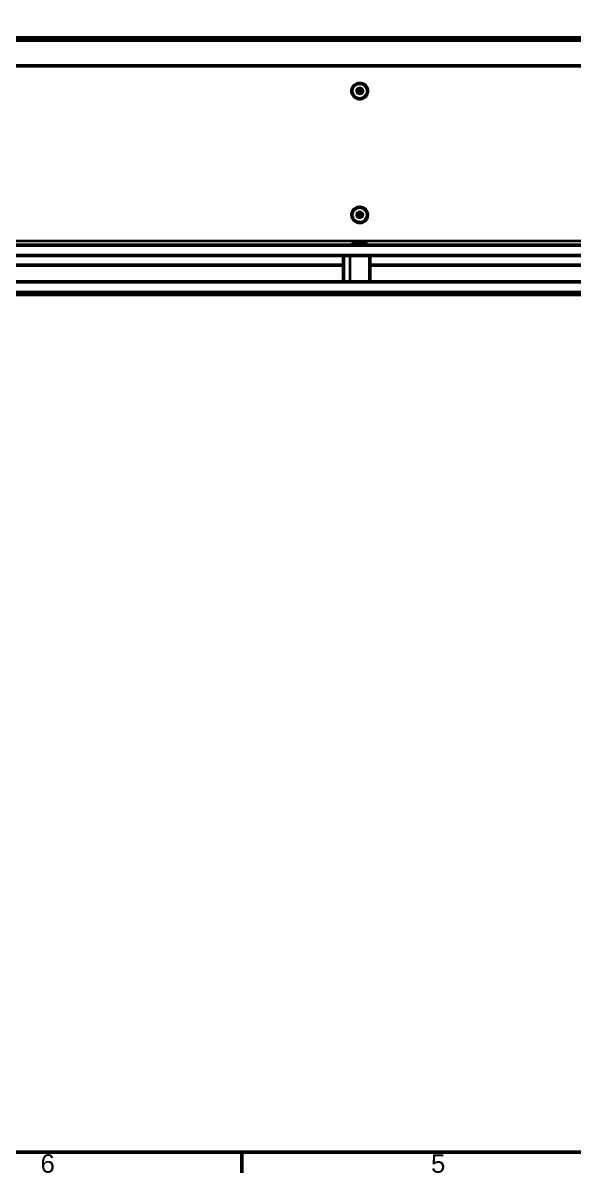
# Model space of a CAD drawing. Header units: millimetres. Extents: x 0 to 2181, y -65 to 1050.
# Drawn here: x 453 to 715, y 15 to 562 of the extents above; entities that cross this region are included whole.
import ezdxf

# ---------------------------------------------------------------- set-up
doc = ezdxf.new("R2010")
doc.units = ezdxf.units.MM
doc.header["$LTSCALE"] = 2.5
for name, color, linetype, lineweight in [('Rahmen_0', 7, 'Continuous', 50), ('Rahmen_2', 7, 'Continuous', 50), ('Sichtbar (ISO)', 7, 'Continuous', 50), ('Sichtbar schmal (ISO)', 7, 'Continuous', 35)]:
    doc.layers.add(name, color=color, linetype=linetype, lineweight=lineweight)
doc.styles.add('Aktuell-DINNach Layer', font='arial.ttf')

# ---------------------------------------------------------------- blocks, each defined once
blk = doc.blocks.new('Ränder Standardrahmen')
at = {"layer": 'Rahmen_0'}
blk.add_line((222.75, 10), (222.75, 6.1), dxfattribs=at)
at = {"layer": 'Rahmen_0', "flags": 128}
blk.add_lwpolyline([(10, 10), (10, 410), (584, 410), (584, 10), (10, 10)], dxfattribs=at)
at = {"layer": 'Rahmen_2', "char_height": 3.5, "attachment_point": 7, "style": 'Aktuell-DINNach Layer'}
for s, insert in [('6', (184.46, 6.04)), ('5', (258.73, 6.04))]:
    blk.add_mtext(s, dxfattribs=dict(at, insert=insert))

msp = doc.modelspace()

# ---------------------------------------------------------------- linework, layer by layer
at = {"layer": 'Sichtbar (ISO)'}
for p, q in [((1357.662, 554.93), (357.662, 554.93)), ((1357.162, 553.93), (358.162, 553.93)), ((358.162, 456.43), (1369.162, 456.43)), ((614.312, 457.377), (611.512, 457.377)), ((1357.162, 451.43), (358.162, 451.43)), ((605.162, 438.93), (605.162, 451.43)), ((617.662, 438.93), (617.662, 451.43)), ((605.162, 446.93), (372.912, 446.93)), ((849.912, 446.93), (617.662, 446.93)), ((358.162, 438.93), (1357.162, 438.93)), ((1357.662, 432.93), (357.662, 432.93)), ((1369.162, 433.93), (358.162, 433.93)), ((611.512, 432.984), (614.312, 432.984))]:
    msp.add_line(p, q, dxfattribs=at)
for centre, radius, start, end in [((609.305, 456.53), 0.1, 117.17121, 270), ((612.912, 449.502), 8, 100.20759, 117.17121), ((611.512, 457.277), 0.1, 90, 100.20759), ((614.312, 457.277), 0.1, 79.79241, 90), ((612.912, 449.502), 8, 62.82879, 79.79241), ((616.52, 456.53), 0.1, 270, 62.82879), ((609.305, 433.83), 0.1, 90, 242.82879), ((612.912, 440.859), 8, 242.82879, 259.79241), ((611.512, 433.084), 0.1, 259.79241, 270), ((614.312, 433.084), 0.1, 270, 280.20759), ((612.912, 440.859), 8, 280.20759, 297.17121), ((616.52, 433.83), 0.1, 297.17121, 90)]:
    msp.add_arc(centre, radius, start, end, dxfattribs=at)
for points, knots in [([(612.807, 533.306), (612.411, 533.295), (612.018, 533.221), (611.274, 532.956), (610.924, 532.764), (610.303, 532.282), (610.033, 531.992), (609.598, 531.343), (609.434, 530.984), (609.229, 530.234), (609.188, 529.842), (609.234, 529.067), (609.321, 528.683), (609.612, 527.961), (609.817, 527.623), (610.325, 527.028), (610.628, 526.771), (611.301, 526.362), (611.671, 526.211), (612.441, 526.032), (612.84, 526.003), (613.628, 526.071), (614.017, 526.167), (614.744, 526.475), (615.082, 526.686), (615.673, 527.203), (615.926, 527.508), (616.321, 528.181), (616.464, 528.549), (616.623, 529.309), (616.641, 529.702), (616.549, 530.474), (616.44, 530.852), (616.106, 531.556), (615.881, 531.882), (615.339, 532.447), (615.021, 532.686), (614.325, 533.055), (613.947, 533.185), (613.31, 533.295), (613.058, 533.313), (612.807, 533.306)], [0, 0, 0, 0, 0.3202997, 0.3202997, 0.6405345, 0.6405345, 0.9606128, 0.9606128, 1.2804966, 1.2804966, 1.6002259, 1.6002259, 1.9199121, 1.9199121, 2.2396876, 2.2396876, 2.5596415, 2.5596415, 2.8797841, 2.8797841, 3.2000546, 3.2000546, 3.5203506, 3.5203506, 3.8405625, 3.8405625, 4.1606061, 4.1606061, 4.4804562, 4.4804562, 4.8001679, 4.8001679, 5.119861, 5.119861, 5.4396645, 5.4396645, 5.7596544, 5.7596544, 6.0798267, 6.0798267, 6.2831853, 6.2831853, 6.2831853, 6.2831853]), ([(611.612, 529.807), (611.612, 529.671), (611.635, 529.534), (611.722, 529.276), (611.787, 529.154), (611.954, 528.935), (612.054, 528.84), (612.282, 528.684), (612.408, 528.624), (612.674, 528.546), (612.813, 528.529), (613.09, 528.537), (613.228, 528.563), (613.488, 528.656), (613.61, 528.723), (613.828, 528.891), (613.922, 528.993), (614.075, 529.22), (614.132, 529.345), (614.198, 529.584), (614.212, 529.696), (614.212, 529.807)], [1.5423068, 1.5423068, 1.5423068, 1.5423068, 1.8632594, 1.8632594, 2.1840074, 2.1840074, 2.5042461, 2.5042461, 2.8239075, 2.8239075, 3.1431477, 3.1431477, 3.4622555, 3.4622555, 3.7815554, 3.7815554, 4.1013181, 4.1013181, 4.4216635, 4.4216635, 4.6838994, 4.6838994, 4.6838994, 4.6838994]), ([(614.008, 529.121), (613.991, 529.147), (613.973, 529.173), (613.871, 529.306), (613.771, 529.402), (613.543, 529.558), (613.417, 529.618), (613.151, 529.695), (613.012, 529.713), (612.735, 529.705), (612.597, 529.679), (612.337, 529.586), (612.215, 529.519), (611.997, 529.351), (611.903, 529.249), (611.823, 529.131), (611.82, 529.126), (611.817, 529.121)], [5.252679, 5.252679, 5.252679, 5.252679, 5.3256001, 5.3256001, 5.6458388, 5.6458388, 5.9655001, 5.9655001, 6.2847404, 6.2847404, 6.6038482, 6.6038482, 6.923148, 6.923148, 7.2429107, 7.2429107, 7.2567126, 7.2567126, 7.2567126, 7.2567126]), ([(612.912, 474.392), (612.517, 474.392), (612.121, 474.33), (611.37, 474.085), (611.015, 473.903), (610.38, 473.439), (610.101, 473.156), (609.648, 472.52), (609.473, 472.165), (609.247, 471.421), (609.195, 471.031), (609.218, 470.255), (609.294, 469.868), (609.564, 469.139), (609.759, 468.795), (610.25, 468.186), (610.545, 467.92), (611.206, 467.493), (611.571, 467.332), (612.335, 467.131), (612.734, 467.091), (613.524, 467.137), (613.915, 467.222), (614.65, 467.509), (614.994, 467.711), (615.6, 468.211), (615.862, 468.509), (616.277, 469.171), (616.43, 469.535), (616.612, 470.291), (616.64, 470.683), (616.571, 471.457), (616.473, 471.838), (616.159, 472.551), (615.944, 472.882), (615.418, 473.463), (615.108, 473.711), (614.423, 474.099), (614.048, 474.239), (613.415, 474.367), (613.164, 474.392), (612.912, 474.392)], [0, 0, 0, 0, 0.3203002, 0.3203002, 0.6405449, 0.6405449, 0.9606397, 0.9606397, 1.2805404, 1.2805404, 1.6002798, 1.6002798, 1.9199643, 1.9199643, 2.2397272, 2.2397272, 2.5596636, 2.5596636, 2.8797911, 2.8797911, 3.2000539, 3.2000539, 3.5203522, 3.5203522, 3.8405756, 3.8405756, 4.1606363, 4.1606363, 4.4805026, 4.4805026, 4.8002224, 4.8002224, 5.1199116, 5.1199116, 5.439701, 5.439701, 5.7596734, 5.7596734, 6.0798315, 6.0798315, 6.2831853, 6.2831853, 6.2831853, 6.2831853]), ([(611.612, 470.891), (611.612, 470.755), (611.635, 470.619), (611.722, 470.361), (611.787, 470.238), (611.954, 470.02), (612.054, 469.924), (612.282, 469.769), (612.408, 469.709), (612.674, 469.631), (612.813, 469.613), (613.09, 469.621), (613.228, 469.647), (613.488, 469.74), (613.61, 469.807), (613.828, 469.976), (613.922, 470.077), (614.075, 470.304), (614.132, 470.43), (614.198, 470.669), (614.212, 470.78), (614.212, 470.891)], [1.5707963, 1.5707963, 1.5707963, 1.5707963, 1.891749, 1.891749, 2.2124969, 2.2124969, 2.5327357, 2.5327357, 2.852397, 2.852397, 3.1716373, 3.1716373, 3.4907451, 3.4907451, 3.8100449, 3.8100449, 4.1298076, 4.1298076, 4.450153, 4.450153, 4.712389, 4.712389, 4.712389, 4.712389]), ([(614.008, 470.206), (613.991, 470.232), (613.973, 470.257), (613.871, 470.391), (613.771, 470.487), (613.543, 470.643), (613.417, 470.703), (613.151, 470.78), (613.012, 470.798), (612.735, 470.79), (612.597, 470.764), (612.337, 470.671), (612.215, 470.604), (611.997, 470.435), (611.903, 470.334), (611.823, 470.215), (611.82, 470.211), (611.817, 470.206)], [5.2811685, 5.2811685, 5.2811685, 5.2811685, 5.3540896, 5.3540896, 5.6743283, 5.6743283, 5.9939897, 5.9939897, 6.3132299, 6.3132299, 6.6323377, 6.6323377, 6.9516376, 6.9516376, 7.2714003, 7.2714003, 7.2852021, 7.2852021, 7.2852021, 7.2852021])]:
    msp.add_open_spline(points, degree=3, knots=knots, dxfattribs=at)
at = {"layer": 'Sichtbar schmal (ISO)'}
for p, q in [((358.162, 541.93), (1357.162, 541.93)), ((358.162, 541.457), (1357.162, 541.457)), ((358.162, 458.457), (1357.162, 458.457)), ((609.259, 456.619), (616.566, 456.619)), ((614.33, 457.376), (611.495, 457.376)), ((608.162, 451.43), (608.162, 438.93)), ((616.566, 433.741), (609.259, 433.741)), ((611.495, 432.985), (614.33, 432.985))]:
    msp.add_line(p, q, dxfattribs=at)
for centre, major_axis in [((612.912, 529.682), (-3.653, 0)), ((612.912, 529.825), (1.418, 0)), ((612.912, 470.767), (-3.653, 0)), ((612.912, 470.91), (1.418, 0))]:
    msp.add_ellipse(centre, major_axis=major_axis, ratio=0.981922, dxfattribs=at)
for centre, start_param, end_param in [((612.912, 529.807), 3.1415927, 6.2831853), ((612.912, 528.435), 3.709273, 5.715505), ((612.912, 470.891), 3.1415927, 6.2831853), ((612.912, 469.52), 3.709273, 5.715505)]:
    msp.add_ellipse(centre, major_axis=(-1.3, 0), ratio=0.981922, start_param=start_param, end_param=end_param, dxfattribs=at)

# ---------------------------------------------------------------- block references
at = {"xscale": 2.5, "yscale": 2.5, "zscale": 2.5}
msp.add_blockref('Ränder Standardrahmen', (0, 0), dxfattribs=at)

doc.saveas('drawing.dxf')
